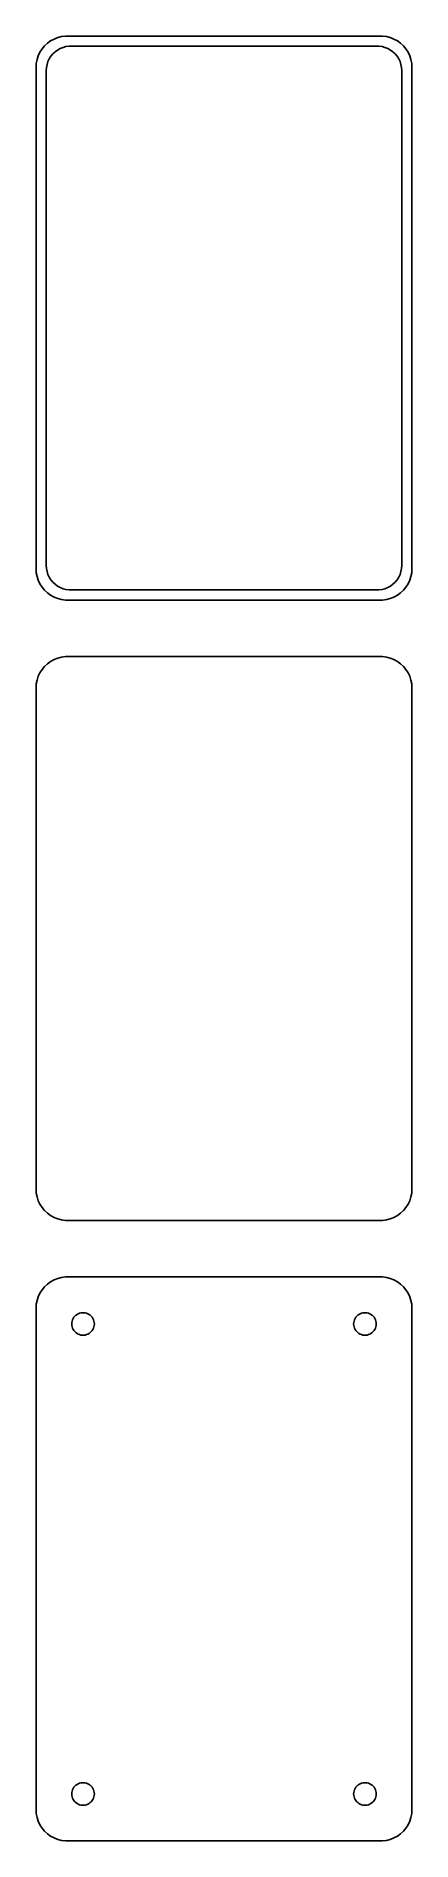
# Model space of a CAD drawing. Header units: metres. Extents: x -30 to 30, y 153 to 441.
import ezdxf

# ---------------------------------------------------------------- set-up
doc = ezdxf.new("R2010")
doc.units = ezdxf.units.M

msp = doc.modelspace()

# ---------------------------------------------------------------- linework, layer by layer
for p, q in [((-26.5451, 440.755), (-27.1289, 440.524)), ((-25.9369, 440.911), (-26.5451, 440.755)), ((-25.3139, 440.99), (-25.9369, 440.911)), ((25.3139, 440.99), (-25.3139, 440.99)), ((25.9369, 440.911), (25.3139, 440.99)), ((26.5451, 440.755), (25.9369, 440.911)), ((27.1289, 440.524), (26.5451, 440.755)), ((-29.6489, 437.841), (-29.8429, 437.243)), ((-29.3815, 438.409), (-29.6489, 437.841)), ((-29.0451, 438.939), (-29.3815, 438.409)), ((-28.6448, 439.423), (-29.0451, 438.939)), ((-28.1871, 439.853), (-28.6448, 439.423)), ((-27.6791, 440.222), (-28.1871, 439.853)), ((-27.8936, 437.366), (-27.633, 437.776)), ((-27.1289, 440.524), (-27.6791, 440.222)), ((-27.633, 437.776), (-27.323, 438.151)), ((-27.323, 438.151), (-26.9685, 438.484)), ((-26.9685, 438.484), (-26.5751, 438.77)), ((-26.5751, 438.77), (-26.1489, 439.004)), ((-26.1489, 439.004), (-25.6967, 439.183)), ((-25.6967, 439.183), (-25.2256, 439.304)), ((-25.2256, 439.304), (-24.7432, 439.365)), ((-24.7432, 439.365), (24.7432, 439.365)), ((24.7432, 439.365), (25.2256, 439.304)), ((25.2256, 439.304), (25.6967, 439.183)), ((25.6967, 439.183), (26.1489, 439.004)), ((26.1489, 439.004), (26.5751, 438.77)), ((26.5751, 438.77), (26.9685, 438.484)), ((26.9685, 438.484), (27.323, 438.151)), ((27.6791, 440.222), (27.1289, 440.524)), ((27.323, 438.151), (27.633, 437.776)), ((27.633, 437.776), (27.8936, 437.366)), ((28.1871, 439.853), (27.6791, 440.222)), ((28.6448, 439.423), (28.1871, 439.853)), ((29.0451, 438.939), (28.6448, 439.423)), ((29.3815, 438.409), (29.0451, 438.939)), ((29.6489, 437.841), (29.3815, 438.409)), ((29.8429, 437.243), (29.6489, 437.841)), ((-29.9606, 436.627), (-30, 436)), ((-30, 436), (-30, 356)), ((-29.8429, 437.243), (-29.9606, 436.627)), ((-28.3726, 435.5), (-28.3421, 435.985)), ((-28.3726, 356.5), (-28.3726, 435.5)), ((-28.3421, 435.985), (-28.251, 436.463)), ((-28.251, 436.463), (-28.1007, 436.926)), ((-28.1007, 436.926), (-27.8936, 437.366)), ((27.8936, 437.366), (28.1007, 436.926)), ((28.1007, 436.926), (28.251, 436.463)), ((28.251, 436.463), (28.3421, 435.985)), ((28.3421, 435.985), (28.3726, 435.5)), ((28.3726, 435.5), (28.3726, 356.5)), ((29.9606, 436.627), (29.8429, 437.243)), ((30, 436), (29.9606, 436.627)), ((30, 356), (30, 436)), ((-30, 356), (-29.9606, 355.373)), ((-29.9606, 355.373), (-29.8429, 354.757)), ((-29.8429, 354.757), (-29.6489, 354.159)), ((-28.3421, 356.015), (-28.3726, 356.5)), ((-28.251, 355.537), (-28.3421, 356.015)), ((-28.1007, 355.074), (-28.251, 355.537)), ((-27.8936, 354.634), (-28.1007, 355.074)), ((-27.633, 354.224), (-27.8936, 354.634)), ((-27.323, 353.849), (-27.633, 354.224)), ((27.633, 354.224), (27.323, 353.849)), ((27.8936, 354.634), (27.633, 354.224)), ((28.1007, 355.074), (27.8936, 354.634)), ((28.251, 355.537), (28.1007, 355.074)), ((28.3421, 356.015), (28.251, 355.537)), ((28.3726, 356.5), (28.3421, 356.015)), ((29.6489, 354.159), (29.8429, 354.757)), ((29.8429, 354.757), (29.9606, 355.373)), ((29.9606, 355.373), (30, 356)), ((-29.6489, 354.159), (-29.3815, 353.591)), ((-29.3815, 353.591), (-29.0451, 353.061)), ((-29.0451, 353.061), (-28.6448, 352.577)), ((-28.6448, 352.577), (-28.1871, 352.147)), ((-28.1871, 352.147), (-27.6791, 351.778)), ((-27.6791, 351.778), (-27.1289, 351.476)), ((-26.9685, 353.516), (-27.323, 353.849)), ((-27.1289, 351.476), (-26.5451, 351.245)), ((-26.5751, 353.23), (-26.9685, 353.516)), ((-26.1489, 352.996), (-26.5751, 353.23)), ((-25.6967, 352.817), (-26.1489, 352.996)), ((-25.2256, 352.696), (-25.6967, 352.817)), ((-24.7432, 352.635), (-25.2256, 352.696)), ((24.7432, 352.635), (-24.7432, 352.635)), ((25.2256, 352.696), (24.7432, 352.635)), ((25.6967, 352.817), (25.2256, 352.696)), ((26.1489, 352.996), (25.6967, 352.817)), ((26.5751, 353.23), (26.1489, 352.996)), ((26.5451, 351.245), (27.1289, 351.476)), ((26.9685, 353.516), (26.5751, 353.23)), ((27.323, 353.849), (26.9685, 353.516)), ((27.1289, 351.476), (27.6791, 351.778)), ((27.6791, 351.778), (28.1871, 352.147)), ((28.1871, 352.147), (28.6448, 352.577)), ((28.6448, 352.577), (29.0451, 353.061)), ((29.0451, 353.061), (29.3815, 353.591)), ((29.3815, 353.591), (29.6489, 354.159)), ((-26.5451, 351.245), (-25.9369, 351.089)), ((-25.9369, 351.089), (-25.3139, 351.01)), ((-25.3139, 351.01), (25.3139, 351.01)), ((25.3139, 351.01), (25.9369, 351.089)), ((25.9369, 351.089), (26.5451, 351.245)), ((-29.0451, 339.939), (-29.3815, 339.409)), ((-28.6448, 340.423), (-29.0451, 339.939)), ((-28.1871, 340.853), (-28.6448, 340.423)), ((-27.6791, 341.222), (-28.1871, 340.853)), ((-27.1289, 341.524), (-27.6791, 341.222)), ((-26.5451, 341.755), (-27.1289, 341.524)), ((-25.9369, 341.911), (-26.5451, 341.755)), ((-25.3139, 341.99), (-25.9369, 341.911)), ((25.3139, 341.99), (-25.3139, 341.99)), ((25.9369, 341.911), (25.3139, 341.99)), ((26.5451, 341.755), (25.9369, 341.911)), ((27.1289, 341.524), (26.5451, 341.755)), ((27.6791, 341.222), (27.1289, 341.524)), ((28.1871, 340.853), (27.6791, 341.222)), ((28.6448, 340.423), (28.1871, 340.853)), ((29.0451, 339.939), (28.6448, 340.423)), ((29.3815, 339.409), (29.0451, 339.939)), ((-29.9606, 337.627), (-30, 337)), ((-30, 337), (-30, 257)), ((-29.8429, 338.243), (-29.9606, 337.627)), ((-29.6489, 338.841), (-29.8429, 338.243)), ((-29.3815, 339.409), (-29.6489, 338.841)), ((29.6489, 338.841), (29.3815, 339.409)), ((29.8429, 338.243), (29.6489, 338.841)), ((29.9606, 337.627), (29.8429, 338.243)), ((30, 337), (29.9606, 337.627)), ((30, 257), (30, 337)), ((-30, 257), (-29.9606, 256.373)), ((-29.9606, 256.373), (-29.8429, 255.757)), ((29.8429, 255.757), (29.9606, 256.373)), ((29.9606, 256.373), (30, 257)), ((-29.8429, 255.757), (-29.6489, 255.159)), ((-29.6489, 255.159), (-29.3815, 254.591)), ((-29.3815, 254.591), (-29.0451, 254.061)), ((-29.0451, 254.061), (-28.6448, 253.577)), ((-28.6448, 253.577), (-28.1871, 253.147)), ((28.1871, 253.147), (28.6448, 253.577)), ((28.6448, 253.577), (29.0451, 254.061)), ((29.0451, 254.061), (29.3815, 254.591)), ((29.3815, 254.591), (29.6489, 255.159)), ((29.6489, 255.159), (29.8429, 255.757)), ((-28.1871, 253.147), (-27.6791, 252.778)), ((-27.6791, 252.778), (-27.1289, 252.476)), ((-27.1289, 252.476), (-26.5451, 252.245)), ((-26.5451, 252.245), (-25.9369, 252.089)), ((-25.9369, 252.089), (-25.3139, 252.01)), ((-25.3139, 252.01), (25.3139, 252.01)), ((25.3139, 252.01), (25.9369, 252.089)), ((25.9369, 252.089), (26.5451, 252.245)), ((26.5451, 252.245), (27.1289, 252.476)), ((27.1289, 252.476), (27.6791, 252.778)), ((27.6791, 252.778), (28.1871, 253.147)), ((-27.6791, 242.222), (-28.1871, 241.853)), ((-27.1289, 242.524), (-27.6791, 242.222)), ((-26.5451, 242.755), (-27.1289, 242.524)), ((-25.9369, 242.911), (-26.5451, 242.755)), ((-25.3139, 242.99), (-25.9369, 242.911)), ((25.3139, 242.99), (-25.3139, 242.99)), ((25.9369, 242.911), (25.3139, 242.99)), ((26.5451, 242.755), (25.9369, 242.911)), ((27.1289, 242.524), (26.5451, 242.755)), ((27.6791, 242.222), (27.1289, 242.524)), ((28.1871, 241.853), (27.6791, 242.222)), ((-29.8429, 239.243), (-29.9606, 238.627)), ((-29.6489, 239.841), (-29.8429, 239.243)), ((-29.3815, 240.409), (-29.6489, 239.841)), ((-29.0451, 240.939), (-29.3815, 240.409)), ((-28.6448, 241.423), (-29.0451, 240.939)), ((-28.1871, 241.853), (-28.6448, 241.423)), ((28.6448, 241.423), (28.1871, 241.853)), ((29.0451, 240.939), (28.6448, 241.423)), ((29.3815, 240.409), (29.0451, 240.939)), ((29.6489, 239.841), (29.3815, 240.409)), ((29.8429, 239.243), (29.6489, 239.841)), ((29.9606, 238.627), (29.8429, 239.243)), ((-29.9606, 238.627), (-30, 238)), ((-30, 238), (-30, 158)), ((-24.2434, 235.948), (-24.1736, 236.163)), ((-24.1736, 236.163), (-24.0773, 236.367)), ((-24.0773, 236.367), (-23.9562, 236.558)), ((-23.9562, 236.558), (-23.8121, 236.732)), ((-23.8121, 236.732), (-23.6474, 236.887)), ((-23.6474, 236.887), (-23.4645, 237.02)), ((-23.4645, 237.02), (-23.2664, 237.129)), ((-23.2664, 237.129), (-23.0562, 237.212)), ((-23.0562, 237.212), (-22.8373, 237.268)), ((-22.8373, 237.268), (-22.613, 237.296)), ((-22.613, 237.296), (-22.387, 237.296)), ((-22.387, 237.296), (-22.1627, 237.268)), ((-22.1627, 237.268), (-21.9438, 237.212)), ((-21.9438, 237.212), (-21.7336, 237.129)), ((-21.7336, 237.129), (-21.5355, 237.02)), ((-21.5355, 237.02), (-21.3526, 236.887)), ((-21.3526, 236.887), (-21.1879, 236.732)), ((-21.1879, 236.732), (-21.0438, 236.558)), ((-21.0438, 236.558), (-20.9226, 236.367)), ((-20.9226, 236.367), (-20.8264, 236.163)), ((-20.8264, 236.163), (-20.7565, 235.948)), ((20.7565, 235.948), (20.8264, 236.163)), ((20.8264, 236.163), (20.9226, 236.367)), ((20.9226, 236.367), (21.0438, 236.558)), ((21.0438, 236.558), (21.1879, 236.732)), ((21.1879, 236.732), (21.3526, 236.887)), ((21.3526, 236.887), (21.5355, 237.02)), ((21.5355, 237.02), (21.7336, 237.129)), ((21.7336, 237.129), (21.9438, 237.212)), ((21.9438, 237.212), (22.1627, 237.268)), ((22.1627, 237.268), (22.387, 237.296)), ((22.387, 237.296), (22.613, 237.296)), ((22.613, 237.296), (22.8373, 237.268)), ((22.8373, 237.268), (23.0562, 237.212)), ((23.0562, 237.212), (23.2664, 237.129)), ((23.2664, 237.129), (23.4645, 237.02)), ((23.4645, 237.02), (23.6474, 236.887)), ((23.6474, 236.887), (23.8121, 236.732)), ((23.8121, 236.732), (23.9562, 236.558)), ((23.9562, 236.558), (24.0773, 236.367)), ((24.0773, 236.367), (24.1736, 236.163)), ((24.1736, 236.163), (24.2434, 235.948)), ((30, 238), (29.9606, 238.627)), ((30, 158), (30, 238)), ((-24.3, 235.5), (-24.2858, 235.726)), ((-24.2858, 235.274), (-24.3, 235.5)), ((-24.2858, 235.726), (-24.2434, 235.948)), ((-24.2434, 235.052), (-24.2858, 235.274)), ((-24.1736, 234.837), (-24.2434, 235.052)), ((-24.0773, 234.633), (-24.1736, 234.837)), ((-23.9562, 234.442), (-24.0773, 234.633)), ((-23.8121, 234.268), (-23.9562, 234.442)), ((-23.6474, 234.113), (-23.8121, 234.268)), ((-23.4645, 233.98), (-23.6474, 234.113)), ((-23.2664, 233.871), (-23.4645, 233.98)), ((-23.0562, 233.788), (-23.2664, 233.871)), ((-22.8373, 233.732), (-23.0562, 233.788)), ((-22.613, 233.704), (-22.8373, 233.732)), ((-22.387, 233.704), (-22.613, 233.704)), ((-22.1627, 233.732), (-22.387, 233.704)), ((-21.9438, 233.788), (-22.1627, 233.732)), ((-21.7336, 233.871), (-21.9438, 233.788)), ((-21.5355, 233.98), (-21.7336, 233.871)), ((-21.3526, 234.113), (-21.5355, 233.98)), ((-21.1879, 234.268), (-21.3526, 234.113)), ((-21.0438, 234.442), (-21.1879, 234.268)), ((-20.9226, 234.633), (-21.0438, 234.442)), ((-20.8264, 234.837), (-20.9226, 234.633)), ((-20.7565, 235.052), (-20.8264, 234.837)), ((-20.7565, 235.948), (-20.7142, 235.726)), ((-20.7142, 235.274), (-20.7565, 235.052)), ((-20.7142, 235.726), (-20.7, 235.5)), ((-20.7, 235.5), (-20.7142, 235.274)), ((20.7, 235.5), (20.7142, 235.726)), ((20.7142, 235.274), (20.7, 235.5)), ((20.7142, 235.726), (20.7565, 235.948)), ((20.7565, 235.052), (20.7142, 235.274)), ((20.8264, 234.837), (20.7565, 235.052)), ((20.9226, 234.633), (20.8264, 234.837)), ((21.0438, 234.442), (20.9226, 234.633)), ((21.1879, 234.268), (21.0438, 234.442)), ((21.3526, 234.113), (21.1879, 234.268)), ((21.5355, 233.98), (21.3526, 234.113)), ((21.7336, 233.871), (21.5355, 233.98)), ((21.9438, 233.788), (21.7336, 233.871)), ((22.1627, 233.732), (21.9438, 233.788)), ((22.387, 233.704), (22.1627, 233.732)), ((22.613, 233.704), (22.387, 233.704)), ((22.8373, 233.732), (22.613, 233.704)), ((23.0562, 233.788), (22.8373, 233.732)), ((23.2664, 233.871), (23.0562, 233.788)), ((23.4645, 233.98), (23.2664, 233.871)), ((23.6474, 234.113), (23.4645, 233.98)), ((23.8121, 234.268), (23.6474, 234.113)), ((23.9562, 234.442), (23.8121, 234.268)), ((24.0773, 234.633), (23.9562, 234.442)), ((24.1736, 234.837), (24.0773, 234.633)), ((24.2434, 235.052), (24.1736, 234.837)), ((24.2434, 235.948), (24.2858, 235.726)), ((24.2858, 235.274), (24.2434, 235.052)), ((24.2858, 235.726), (24.3, 235.5)), ((24.3, 235.5), (24.2858, 235.274)), ((-24.1736, 161.163), (-24.0773, 161.367)), ((-24.0773, 161.367), (-23.9562, 161.558)), ((-23.9562, 161.558), (-23.8121, 161.732)), ((-23.8121, 161.732), (-23.6474, 161.887)), ((-23.6474, 161.887), (-23.4645, 162.02)), ((-23.4645, 162.02), (-23.2664, 162.129)), ((-23.2664, 162.129), (-23.0562, 162.212)), ((-23.0562, 162.212), (-22.8373, 162.268)), ((-22.8373, 162.268), (-22.613, 162.296)), ((-22.613, 162.296), (-22.387, 162.296)), ((-22.387, 162.296), (-22.1627, 162.268)), ((-22.1627, 162.268), (-21.9438, 162.212)), ((-21.9438, 162.212), (-21.7336, 162.129)), ((-21.7336, 162.129), (-21.5355, 162.02)), ((-21.5355, 162.02), (-21.3526, 161.887)), ((-21.3526, 161.887), (-21.1879, 161.732)), ((-21.1879, 161.732), (-21.0438, 161.558)), ((-21.0438, 161.558), (-20.9226, 161.367)), ((-20.9226, 161.367), (-20.8264, 161.163)), ((20.8264, 161.163), (20.9226, 161.367)), ((20.9226, 161.367), (21.0438, 161.558)), ((21.0438, 161.558), (21.1879, 161.732)), ((21.1879, 161.732), (21.3526, 161.887)), ((21.3526, 161.887), (21.5355, 162.02)), ((21.5355, 162.02), (21.7336, 162.129)), ((21.7336, 162.129), (21.9438, 162.212)), ((21.9438, 162.212), (22.1627, 162.268)), ((22.1627, 162.268), (22.387, 162.296)), ((22.387, 162.296), (22.613, 162.296)), ((22.613, 162.296), (22.8373, 162.268)), ((22.8373, 162.268), (23.0562, 162.212)), ((23.0562, 162.212), (23.2664, 162.129)), ((23.2664, 162.129), (23.4645, 162.02)), ((23.4645, 162.02), (23.6474, 161.887)), ((23.6474, 161.887), (23.8121, 161.732)), ((23.8121, 161.732), (23.9562, 161.558)), ((23.9562, 161.558), (24.0773, 161.367)), ((24.0773, 161.367), (24.1736, 161.163)), ((-24.3, 160.5), (-24.2858, 160.726)), ((-24.2858, 160.274), (-24.3, 160.5)), ((-24.2858, 160.726), (-24.2434, 160.948)), ((-24.2434, 160.052), (-24.2858, 160.274)), ((-24.2434, 160.948), (-24.1736, 161.163)), ((-24.1736, 159.837), (-24.2434, 160.052)), ((-24.0773, 159.633), (-24.1736, 159.837)), ((-23.9562, 159.442), (-24.0773, 159.633)), ((-23.8121, 159.268), (-23.9562, 159.442)), ((-23.6474, 159.113), (-23.8121, 159.268)), ((-23.4645, 158.98), (-23.6474, 159.113)), ((-23.2664, 158.871), (-23.4645, 158.98)), ((-23.0562, 158.788), (-23.2664, 158.871)), ((-22.8373, 158.732), (-23.0562, 158.788)), ((-22.613, 158.704), (-22.8373, 158.732)), ((-22.387, 158.704), (-22.613, 158.704)), ((-22.1627, 158.732), (-22.387, 158.704)), ((-21.9438, 158.788), (-22.1627, 158.732)), ((-21.7336, 158.871), (-21.9438, 158.788)), ((-21.5355, 158.98), (-21.7336, 158.871)), ((-21.3526, 159.113), (-21.5355, 158.98)), ((-21.1879, 159.268), (-21.3526, 159.113)), ((-21.0438, 159.442), (-21.1879, 159.268)), ((-20.9226, 159.633), (-21.0438, 159.442)), ((-20.8264, 159.837), (-20.9226, 159.633)), ((-20.8264, 161.163), (-20.7565, 160.948)), ((-20.7565, 160.052), (-20.8264, 159.837)), ((-20.7565, 160.948), (-20.7142, 160.726)), ((-20.7142, 160.274), (-20.7565, 160.052)), ((-20.7142, 160.726), (-20.7, 160.5)), ((-20.7, 160.5), (-20.7142, 160.274)), ((20.7, 160.5), (20.7142, 160.726)), ((20.7142, 160.274), (20.7, 160.5)), ((20.7142, 160.726), (20.7565, 160.948)), ((20.7565, 160.052), (20.7142, 160.274)), ((20.7565, 160.948), (20.8264, 161.163)), ((20.8264, 159.837), (20.7565, 160.052)), ((20.9226, 159.633), (20.8264, 159.837)), ((21.0438, 159.442), (20.9226, 159.633)), ((21.1879, 159.268), (21.0438, 159.442)), ((21.3526, 159.113), (21.1879, 159.268)), ((21.5355, 158.98), (21.3526, 159.113)), ((21.7336, 158.871), (21.5355, 158.98)), ((21.9438, 158.788), (21.7336, 158.871)), ((22.1627, 158.732), (21.9438, 158.788)), ((22.387, 158.704), (22.1627, 158.732)), ((22.613, 158.704), (22.387, 158.704)), ((22.8373, 158.732), (22.613, 158.704)), ((23.0562, 158.788), (22.8373, 158.732)), ((23.2664, 158.871), (23.0562, 158.788)), ((23.4645, 158.98), (23.2664, 158.871)), ((23.6474, 159.113), (23.4645, 158.98)), ((23.8121, 159.268), (23.6474, 159.113)), ((23.9562, 159.442), (23.8121, 159.268)), ((24.0773, 159.633), (23.9562, 159.442)), ((24.1736, 159.837), (24.0773, 159.633)), ((24.1736, 161.163), (24.2434, 160.948)), ((24.2434, 160.052), (24.1736, 159.837)), ((24.2434, 160.948), (24.2858, 160.726)), ((24.2858, 160.274), (24.2434, 160.052)), ((24.2858, 160.726), (24.3, 160.5)), ((24.3, 160.5), (24.2858, 160.274)), ((-30, 158), (-29.9606, 157.373)), ((-29.9606, 157.373), (-29.8429, 156.757)), ((-29.8429, 156.757), (-29.6489, 156.159)), ((-29.6489, 156.159), (-29.3815, 155.591)), ((-29.3815, 155.591), (-29.0451, 155.061)), ((29.0451, 155.061), (29.3815, 155.591)), ((29.3815, 155.591), (29.6489, 156.159)), ((29.6489, 156.159), (29.8429, 156.757)), ((29.8429, 156.757), (29.9606, 157.373)), ((29.9606, 157.373), (30, 158)), ((-29.0451, 155.061), (-28.6448, 154.577)), ((-28.6448, 154.577), (-28.1871, 154.147)), ((-28.1871, 154.147), (-27.6791, 153.778)), ((-27.6791, 153.778), (-27.1289, 153.476)), ((-27.1289, 153.476), (-26.5451, 153.245)), ((-26.5451, 153.245), (-25.9369, 153.089)), ((-25.9369, 153.089), (-25.3139, 153.01)), ((-25.3139, 153.01), (25.3139, 153.01)), ((25.3139, 153.01), (25.9369, 153.089)), ((25.9369, 153.089), (26.5451, 153.245)), ((26.5451, 153.245), (27.1289, 153.476)), ((27.1289, 153.476), (27.6791, 153.778)), ((27.6791, 153.778), (28.1871, 154.147)), ((28.1871, 154.147), (28.6448, 154.577)), ((28.6448, 154.577), (29.0451, 155.061))]:
    msp.add_line(p, q)

doc.saveas('drawing.dxf')
